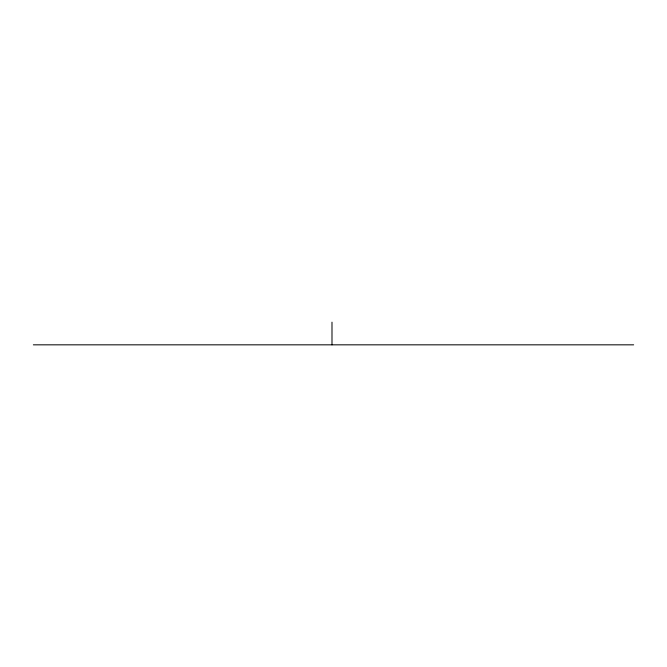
<?xml version="1.0" encoding="UTF-8"?>
<svg xmlns="http://www.w3.org/2000/svg" width="667" height="667" viewBox="0 0 667 667"><rect width="100%" height="100%" fill="white"/><g stroke="black" fill="none" stroke-linecap="round" stroke-linejoin="round"><path stroke-width="1" d="M33.35 344.831L633.65 344.831M331.991 322.169L331.991 344.831"/></g></svg>
